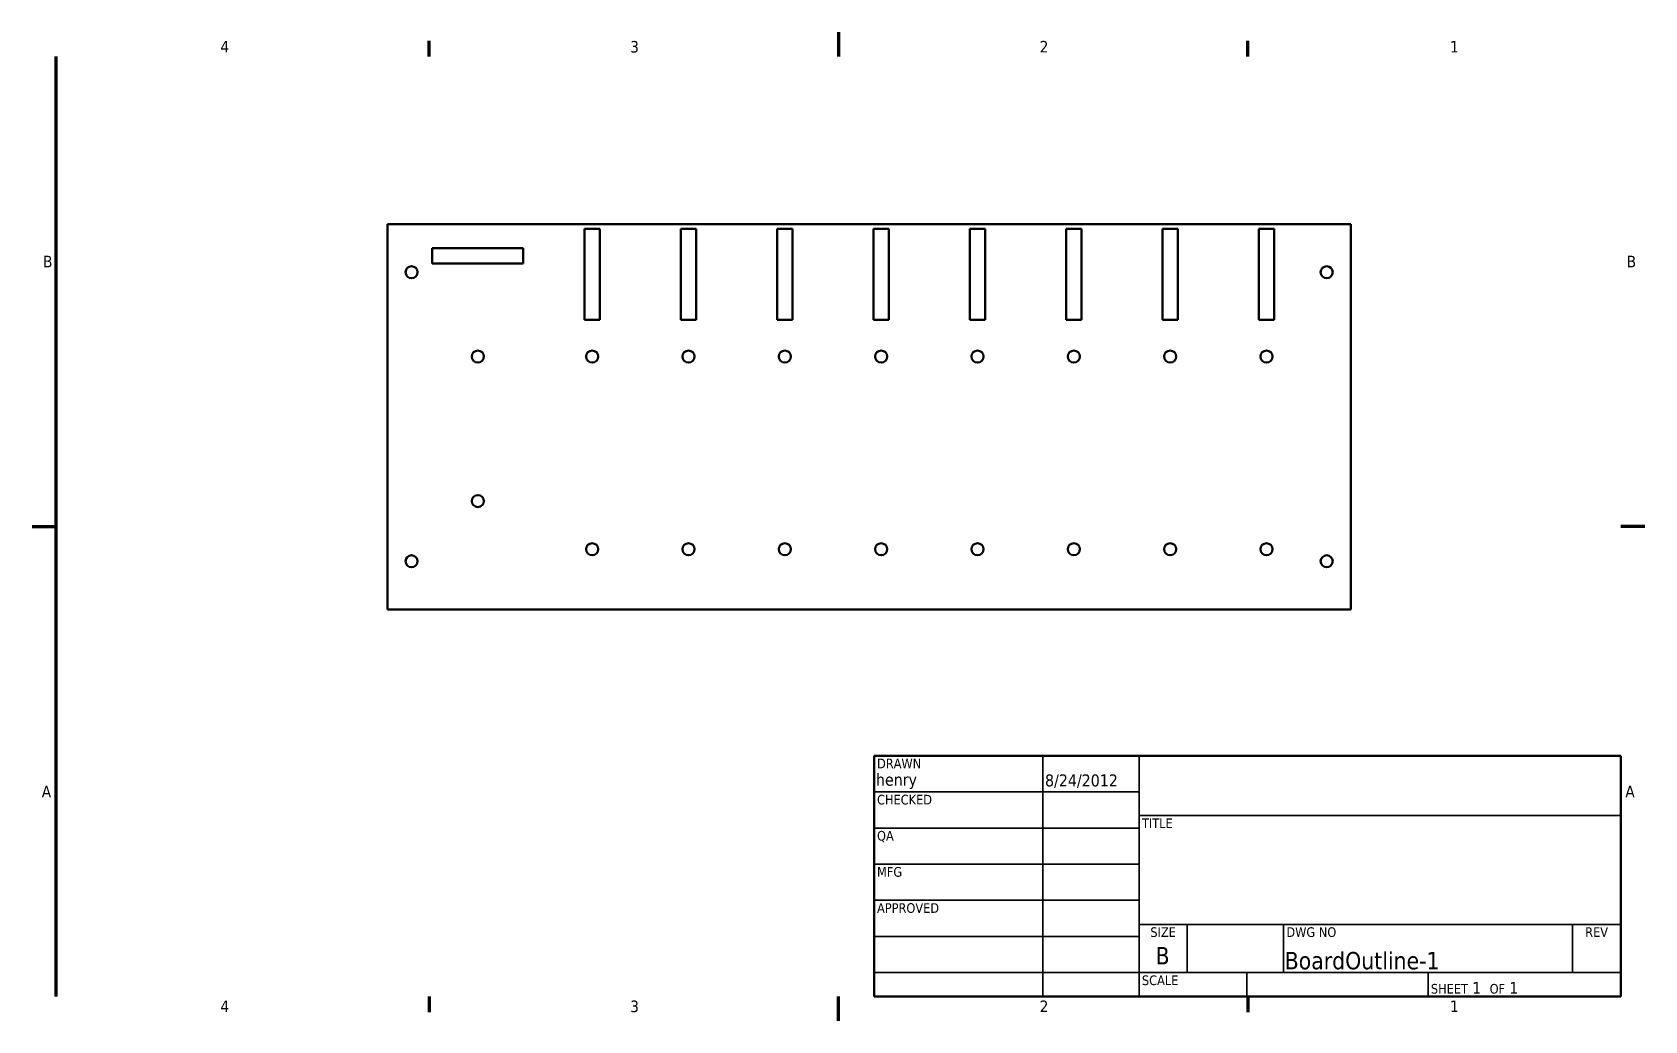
# Model space of a CAD drawing. Header units: inches. Extents: x 0.1 to 16.9, y 0.4 to 10.6.
import ezdxf
from ezdxf.enums import TextEntityAlignment as Align

# ---------------------------------------------------------------- set-up
doc = ezdxf.new("R2010")
doc.units = ezdxf.units.IN
doc.header["$MEASUREMENT"] = 0
for name, color, linetype, lineweight in [('Border (ANSI)', 7, 'Continuous', 70), ('Title (ANSI)', 7, 'Continuous', 50), ('Visible (ANSI)', 7, 'Continuous', 50)]:
    doc.layers.add(name, color=color, linetype=linetype, lineweight=lineweight)
doc.styles.add('Note Text (ANSI)', font='tahoma.ttf')
doc.styles.add('Text Style30', font='tahoma.ttf')
doc.styles.add('Text Style38', font='tahoma.ttf')
doc.styles.add('Text Style39', font='tahoma.ttf')

# ---------------------------------------------------------------- blocks, each defined once
blk = doc.blocks.new('Borders Default Border')
at = {"layer": 'Border (ANSI)'}
for p, q in [((4.25, 10.38), (4.25, 10.54)), ((12.75, 10.38), (12.75, 10.54)), ((4.25, 0.62), (4.25, 0.46)), ((12.75, 0.62), (12.75, 0.46))]:
    blk.add_line(p, q, dxfattribs=at)
at = {"layer": 'Border (ANSI)', "flags": 128}
for points in [[(8.5, 10.63), (8.5, 10.38)], [(0.38, 0.62), (0.38, 10.38)], [(0.13, 5.5), (0.38, 5.5)], [(16.87, 5.5), (16.62, 5.5)], [(8.5, 0.37), (8.5, 0.62)]]:
    blk.add_lwpolyline(points, dxfattribs=at)
at = {"layer": 'Border (ANSI)', "char_height": 0.12, "attachment_point": 7, "style": 'Note Text (ANSI)'}
for s, insert in [('4', (2.083, 10.42)), ('3', (6.338, 10.417)), ('2', (10.589, 10.42)), ('1', (14.848, 10.42)), ('B', (0.243, 8.19)), ('B', (16.683, 8.19)), ('A', (0.229, 2.69)), ('A', (16.669, 2.69)), ('4', (2.083, 0.46)), ('3', (6.338, 0.457)), ('2', (10.589, 0.46)), ('1', (14.848, 0.46))]:
    blk.add_mtext(s, dxfattribs=dict(at, insert=insert))
blk = doc.blocks.new('Title Blocks ANSI - Large')
at = {"layer": 'Title (ANSI)'}
for p, q in [((5, 7.45), (5, 4.95)), ((12.75, 7.45), (5, 7.45)), ((12.75, 4.95), (12.75, 7.45)), ((5, 4.95), (12.75, 4.95))]:
    blk.add_line(p, q, dxfattribs=at)
at = {"layer": 'Title (ANSI)', "lineweight": 35}
for p, q in [((6.75, 4.95), (6.75, 7.45)), ((7.75, 4.95), (7.75, 7.45)), ((5, 7.075), (7.75, 7.075)), ((5, 6.7), (7.75, 6.7)), ((7.75, 6.83), (12.75, 6.83)), ((5, 6.325), (7.75, 6.325)), ((5, 5.95), (7.75, 5.95)), ((12.75, 5.7), (7.75, 5.7)), ((8.25, 5.2), (8.25, 5.7)), ((9.25, 5.2), (9.25, 5.7)), ((12.25, 5.2), (12.25, 5.7)), ((5, 5.575), (7.75, 5.575)), ((7.75, 5.2), (5, 5.2)), ((12.75, 5.2), (7.75, 5.2)), ((8.87, 5.2), (8.87, 4.95)), ((10.75, 5.2), (10.75, 4.95))]:
    blk.add_line(p, q, dxfattribs=at)
at = {"layer": 'Title (ANSI)', "style": 'Text Style38'}
for s, p in [('DRAWN', (5.03, 7.42)), ('CHECKED', (5.03, 7.045)), ('TITLE', (7.78, 6.8)), ('QA', (5.03, 6.67)), ('MFG', (5.03, 6.295)), ('APPROVED', (5.03, 5.92)), ('DWG NO', (9.28, 5.67)), ('SCALE', (7.78, 5.17))]:
    blk.add_text(s, height=0.1, dxfattribs=at).set_placement(p, align=Align.TOP_LEFT)
for s, p in [('SIZE', (8, 5.67)), ('REV', (12.5, 5.67))]:
    blk.add_text(s, height=0.1, dxfattribs=at).set_placement(p, align=Align.TOP_CENTER)
at = {"layer": 'Title (ANSI)', "insert": (10.78, 4.98), "char_height": 0.12, "attachment_point": 7, "style": 'Note Text (ANSI)'}
blk.add_mtext('\\fTahoma|b0|i0;\\H0.1000;SHEET\\fTahoma|b0|i0;\\H0.1200; 1  \\fTahoma|b0|i0;\\H0.1000;OF\\fTahoma|b0|i0;\\H0.1200; 1 ', dxfattribs=at)
at = {"layer": 'Title (ANSI)'}
for tag, p, height, style in [('AUTHOR_001', (5.019, 7.14), 0.125, 'Text Style39'), ('CREATION_DATE_001', (6.774, 7.132), 0.125, 'Text Style39'), ('Sheet_Size_001', (7.921, 5.285), 0.18, 'Text Style30'), ('PART_NUMBER_001', (9.262, 5.234), 0.18, 'Text Style30')]:
    blk.add_attdef(tag, p, '', height=height, dxfattribs=dict(at, style=style))
at = {"layer": 'Title (ANSI)', "style": 'Text Style39'}
for tag, p in [('COMPANY', (10.25, 7.14)), ('REVISION_NUMBER', (12.5, 5.375))]:
    blk.add_attdef(tag, text='', height=0.125, dxfattribs=at).set_placement(p, align=Align.MIDDLE_CENTER)
for tag, p in [('CHECKED_BY', (5.03, 6.73)), ('CHECKED_DATE', (6.78, 6.73)), ('MFG_APPROVED_BY', (5.03, 5.98)), ('MFG_APPROVED_DATE', (6.78, 5.98)), ('ENG_APPROVED_BY', (5.03, 5.605)), ('ENG_APPROVAL_DATE', (6.78, 5.605))]:
    blk.add_attdef(tag, text='', height=0.125, dxfattribs=at).set_placement(p, align=Align.BOTTOM_LEFT)
at = {"layer": 'Title (ANSI)', "style": 'Text Style30'}
blk.add_attdef('TITLE', text='', height=0.18, dxfattribs=at).set_placement((7.78, 6.223), align=Align.MIDDLE_LEFT)

msp = doc.modelspace()

# ---------------------------------------------------------------- linework, layer by layer
at = {"layer": 'Visible (ANSI)'}
for p, q in [((3.818, 8.639), (13.818, 8.639)), ((3.818, 4.639), (3.818, 8.639)), ((5.864, 8.589), (5.864, 7.644)), ((6.022, 8.589), (5.864, 8.589)), ((6.022, 7.644), (6.022, 8.589)), ((6.864, 8.589), (6.864, 7.644)), ((7.022, 8.589), (6.864, 8.589)), ((7.022, 7.644), (7.022, 8.589)), ((7.864, 8.589), (7.864, 7.644)), ((8.022, 8.589), (7.864, 8.589)), ((8.022, 7.644), (8.022, 8.589)), ((8.864, 8.589), (8.864, 7.644)), ((9.022, 8.589), (8.864, 8.589)), ((9.022, 7.644), (9.022, 8.589)), ((9.864, 8.589), (9.864, 7.644)), ((10.022, 8.589), (9.864, 8.589)), ((10.022, 7.644), (10.022, 8.589)), ((10.864, 8.589), (10.864, 7.644)), ((11.022, 8.589), (10.864, 8.589)), ((11.022, 7.644), (11.022, 8.589)), ((11.864, 8.589), (11.864, 7.644)), ((12.022, 8.589), (11.864, 8.589)), ((12.022, 7.644), (12.022, 8.589)), ((12.864, 8.589), (12.864, 7.644)), ((13.022, 8.589), (12.864, 8.589)), ((13.022, 7.644), (13.022, 8.589)), ((13.818, 8.639), (13.818, 4.639)), ((4.283, 8.389), (4.283, 8.231)), ((5.228, 8.389), (4.283, 8.389)), ((5.228, 8.231), (5.228, 8.389)), ((4.283, 8.231), (5.228, 8.231)), ((5.864, 7.644), (6.022, 7.644)), ((6.864, 7.644), (7.022, 7.644)), ((7.864, 7.644), (8.022, 7.644)), ((8.864, 7.644), (9.022, 7.644)), ((9.864, 7.644), (10.022, 7.644)), ((10.864, 7.644), (11.022, 7.644)), ((11.864, 7.644), (12.022, 7.644)), ((12.864, 7.644), (13.022, 7.644)), ((13.818, 4.639), (3.818, 4.639))]:
    msp.add_line(p, q, dxfattribs=at)
for centre in [(4.068, 8.139), (13.568, 8.139), (4.756, 7.264), (5.943, 7.264), (6.943, 7.264), (7.943, 7.264), (8.943, 7.264), (9.943, 7.264), (10.943, 7.264), (11.943, 7.264), (12.943, 7.264), (4.756, 5.764), (4.068, 5.139), (5.943, 5.264), (6.943, 5.264), (7.943, 5.264), (8.943, 5.264), (9.943, 5.264), (10.943, 5.264), (11.943, 5.264), (12.943, 5.264), (13.568, 5.139)]:
    msp.add_circle(centre, 0.0625, dxfattribs=at)

# ---------------------------------------------------------------- block references
msp.add_blockref('Borders Default Border', (0, 0))
msp.add_blockref('Title Blocks ANSI - Large', (3.87, -4.33)).add_auto_attribs({'AUTHOR_001': 'henry', 'CREATION_DATE_001': '8/24/2012', 'PART_NUMBER_001': 'BoardOutline-1', 'Sheet_Size_001': 'B'})

doc.saveas('drawing.dxf')
